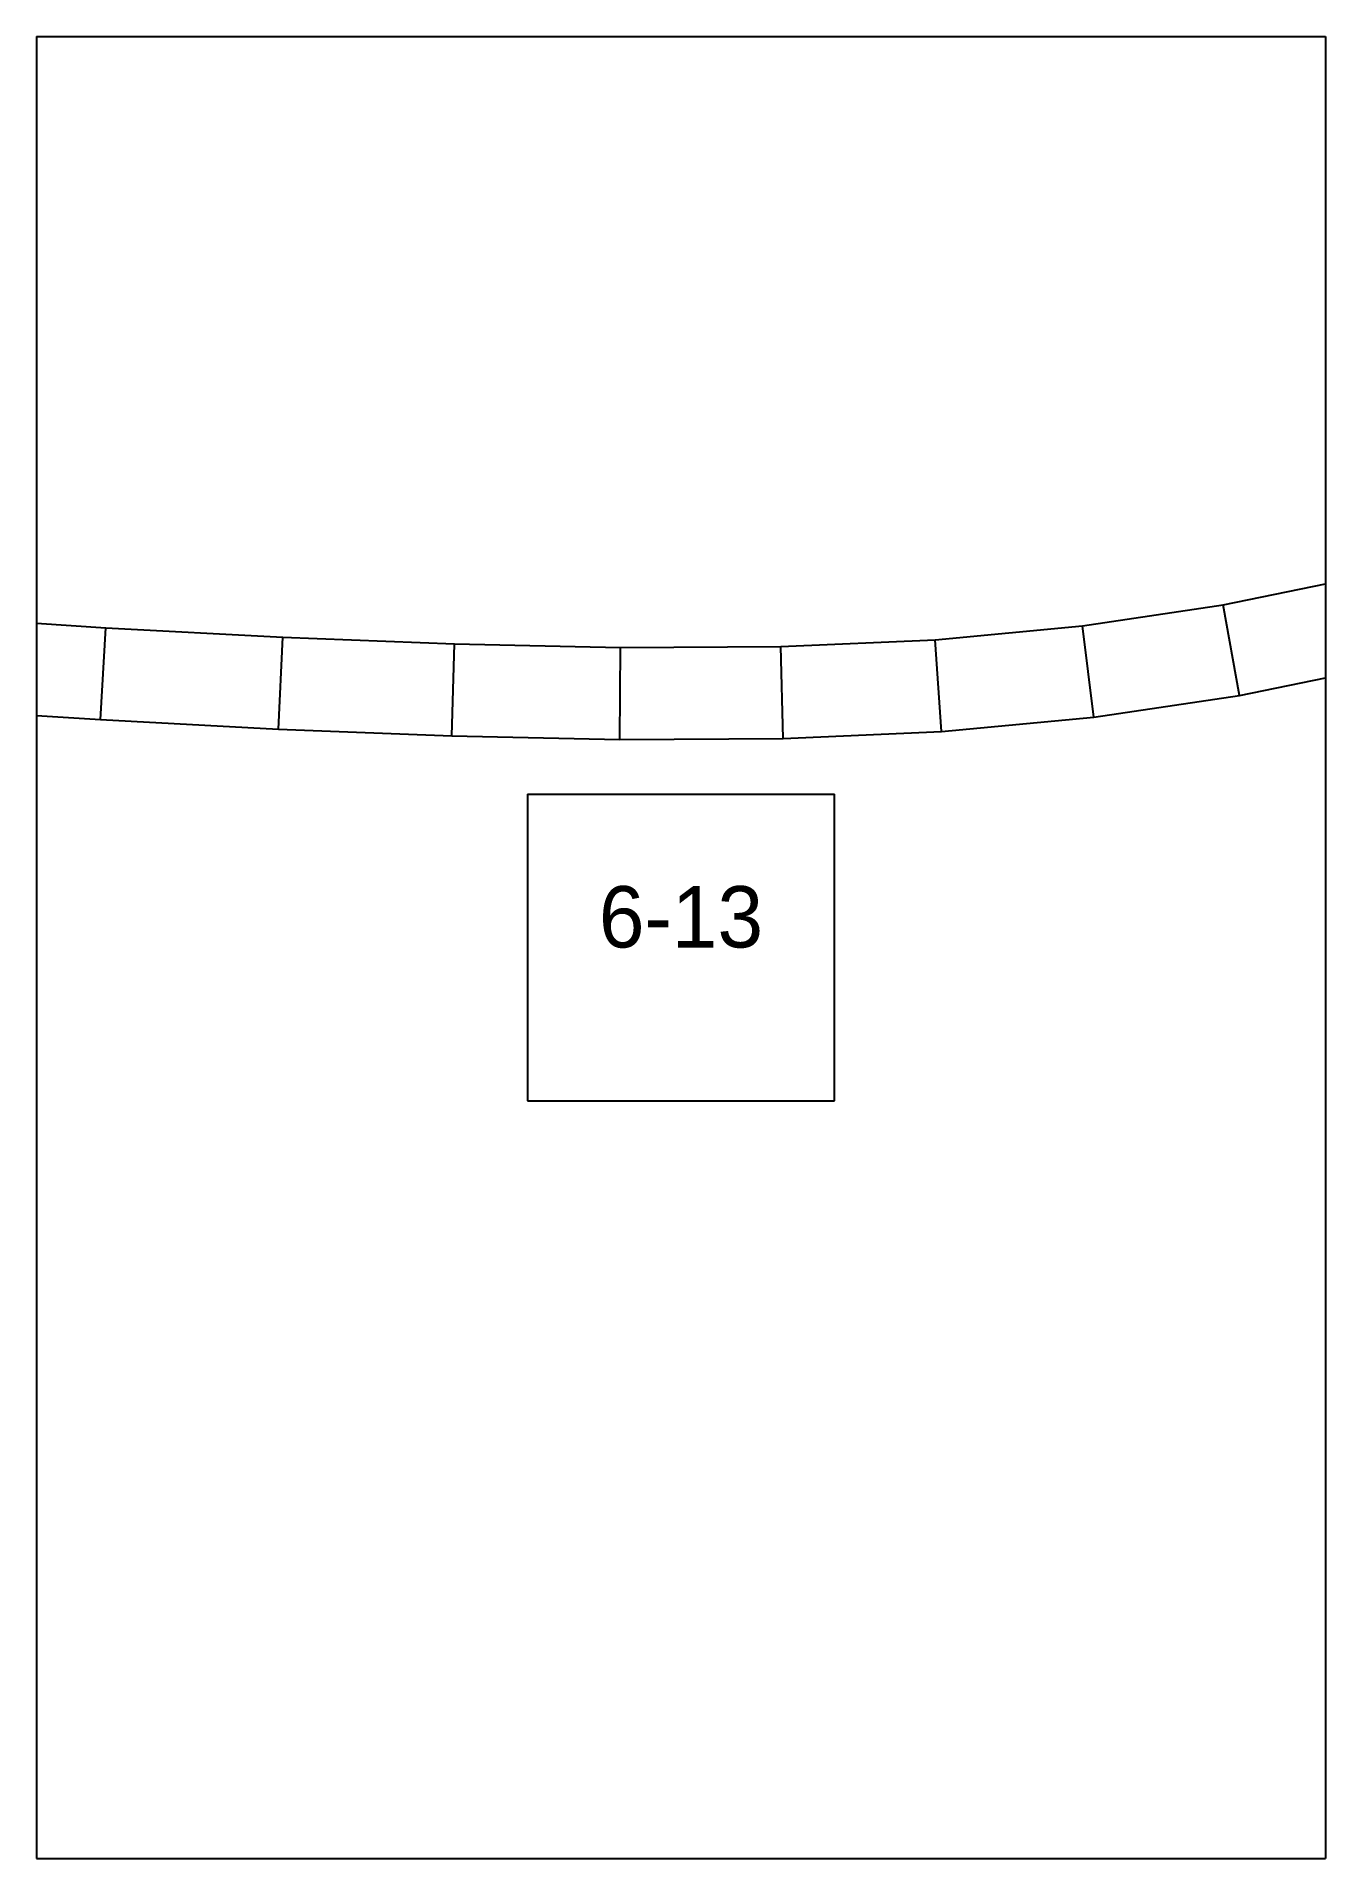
# Paper-space layout 'Plan 6-13' of a CAD drawing. Header units: metres, sheet in millimetres. Extents: x 0 to 210, y 0 to 297.
# The model-space entities are those that its viewports show. They can reach past a viewport. Long polylines and large blocks are cut down to what shows.
import ezdxf
from ezdxf.enums import TextEntityAlignment as Align

# ---------------------------------------------------------------- set-up
doc = ezdxf.new("R2010")
doc.units = ezdxf.units.M
for name, color, linetype in [('default', 7, 'Continuous'), ('TEXTLAYER', 7, 'Continuous'), ('VIEWPORTS', 7, 'Continuous')]:
    doc.layers.add(name, color=color, linetype=linetype)

msp = doc.modelspace()

# ---------------------------------------------------------------- linework, layer by layer
at = {"color": 9}
for p, q in [((2520, -1188), (2520, -1485)), ((2520, -1188), (2520, -1485)), ((2730, -1188), (2730, -1485)), ((2730, -1188), (2730, -1485)), ((2310, -1485), (2520, -1485)), ((2310, -1485), (2520, -1485)), ((2520, -1485), (2730, -1485)), ((2520, -1485), (2520, -1782)), ((2520, -1485), (2730, -1485)), ((2520, -1485), (2520, -1782)), ((2730, -1485), (2940, -1485)), ((2730, -1485), (2730, -1782)), ((2730, -1485), (2940, -1485)), ((2730, -1485), (2730, -1782)), ((2600, -1608.5), (2650, -1608.5)), ((2600, -1608.5), (2600, -1658.5)), ((2650, -1658.5), (2650, -1608.5)), ((2600, -1658.5), (2650, -1658.5)), ((2310, -1782), (2520, -1782)), ((2310, -1782), (2520, -1782)), ((2520, -1782), (2730, -1782)), ((2520, -1782), (2520, -2079)), ((2520, -1782), (2730, -1782)), ((2520, -1782), (2520, -2079)), ((2730, -1782), (2940, -1782)), ((2730, -1782), (2730, -2079)), ((2730, -1782), (2940, -1782)), ((2730, -1782), (2730, -2079))]:
    msp.add_line(p, q, dxfattribs=at)
at = {"layer": 'default', "color": 7, "linetype": 'Continuous'}
for p, q in [((2713.35, -1577.65), (2735.12, -1573.16)), ((2501.72, -1579.42), (2531.32, -1581.38)), ((2690.43, -1581.05), (2713.35, -1577.65)), ((2715.97, -1592.42), (2713.35, -1577.65)), ((2530.42, -1596.36), (2531.32, -1581.38)), ((2531.32, -1581.38), (2560.14, -1582.93)), ((2559.45, -1597.91), (2560.14, -1582.93)), ((2560.14, -1582.93), (2588.1, -1584.01)), ((2666.39, -1583.34), (2690.43, -1581.05)), ((2692.24, -1595.94), (2690.43, -1581.05)), ((2587.65, -1599), (2588.1, -1584.01)), ((2588.1, -1584.01), (2615.17, -1584.59)), ((2615.05, -1599.59), (2615.17, -1584.59)), ((2615.17, -1584.59), (2641.29, -1584.46)), ((2641.29, -1584.46), (2666.39, -1583.34)), ((2641.66, -1599.46), (2641.29, -1584.46)), ((2667.43, -1598.3), (2666.39, -1583.34)), ((2715.97, -1592.42), (2738.57, -1587.76)), ((2500.63, -1594.38), (2530.42, -1596.36)), ((2692.24, -1595.94), (2715.97, -1592.42)), ((2530.42, -1596.36), (2559.45, -1597.91)), ((2667.43, -1598.3), (2692.24, -1595.94)), ((2559.45, -1597.91), (2587.65, -1599)), ((2587.65, -1599), (2615.05, -1599.59)), ((2615.05, -1599.59), (2641.66, -1599.46)), ((2641.66, -1599.46), (2667.43, -1598.3))]:
    msp.add_line(p, q, dxfattribs=at)

# ---------------------------------------------------------------- texts
at = {"layer": 'TEXTLAYER', "color": 1}
msp.add_text('6-13', height=10, dxfattribs=at).set_placement((2625, -1633.5), align=Align.CENTER)

psp = doc.layouts.new('Plan 6-13')

# ---------------------------------------------------------------- viewports
at = {"layer": 'VIEWPORTS'}
psp.add_viewport(center=(105, 148.5), size=(210, 297), view_center_point=(2625, -1633.5), view_height=297, dxfattribs=at)

doc.saveas('drawing.dxf')
